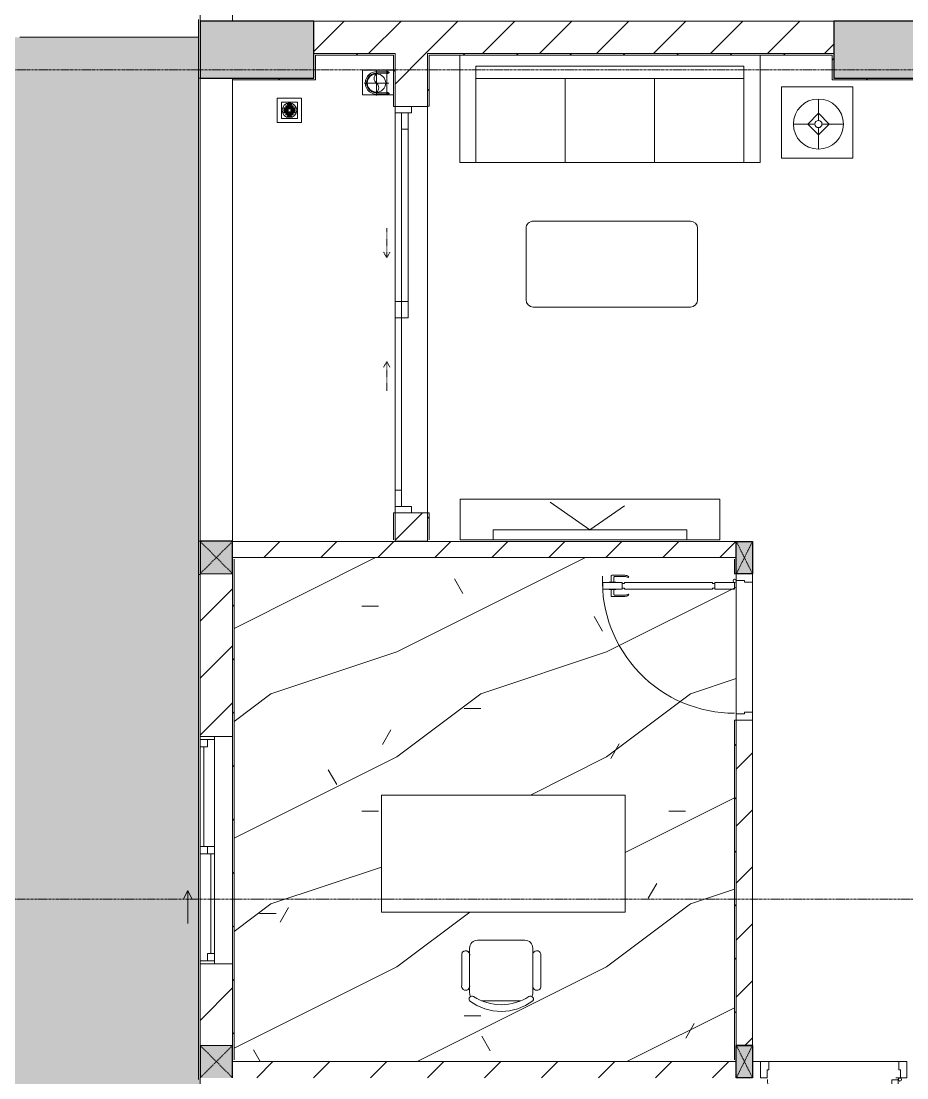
# Model space of a CAD drawing. Header units: millimetres. Extents: x 5121 to 246734, y -48180 to 129206.
# Drawn here: x 32551 to 38003, y 27337 to 33837 of the extents above; entities that cross this region are included whole.
import ezdxf

# ---------------------------------------------------------------- set-up
doc = ezdxf.new("R2010")
doc.units = ezdxf.units.MM
for name, pattern in [('Dash', [6, 3, -3]), ('Grid Line', [22.225, 12.7, -3.175, 3.175, -3.175]), ('IMPORT-CENTER _3_', [10.16, 6.35, -1.27, 1.27, -1.27])]:
    doc.linetypes.add(name, pattern=pattern)
for name, color, linetype, lineweight in [('0-1', 7, 'Continuous', 5), ('A-DETL-GENF-1', 50, 'Continuous', 9), ('A-DOOR', 31, 'Continuous', 9), ('A-DOOR-1', 253, 'Continuous', 9), ('A-DOOR-2', 50, 'Continuous', 9), ('A-DOOR-FRAM', 31, 'Continuous', 9), ('A-DOOR-HDLN', 31, 'Dash', 9), ('A-FLOR', 192, 'Continuous', 9), ('A-FLOR-1', 50, 'Continuous', 9), ('A-FLOR-PATT', 8, 'Continuous', 9), ('A-FLOR-PATT-1', 9, 'Continuous', 9), ('A-GLAZ', 151, 'Continuous', 9), ('A-WALL', 113, 'Continuous', 9), ('A-WALL-1', 250, 'Continuous', 18), ('A-WALL-2', 50, 'Continuous', 9), ('A-WALL-FNSH-1', 50, 'Continuous', 9), ('A-WALL-PATT-1', 9, 'Continuous', 9), ('A-WALL-PATT-2', 50, 'Continuous', 9), ('A-WALL-PATT-3', 111, 'Continuous', 9), ('G-IMPT', 8, 'Continuous', 9), ('G-IMPT-2', 8, 'IMPORT-CENTER _3_', 9), ('I-FURN', 30, 'Continuous', 9), ('I-FURN-1', 253, 'Continuous', 9), ('M-EQPM', 50, 'Continuous', 9), ('S-COLS', 52, 'Continuous', 9), ('S-COLS-1', 7, 'Continuous', 5), ('S-COLS-2', 10, 'Continuous', 25), ('S-COLS-3', 50, 'Continuous', 9), ('S-COLS-4', 253, 'Continuous', 9), ('S-COLS-5', 52, 'Continuous', 25), ('S-COLS-6', 52, 'Dash', 9), ('S-COLS-HDLN', 52, 'Dash', 9), ('S-COLS-HDLN-1', 50, 'Dash', 9), ('S-GRID-1', 1, 'Grid Line', 9)]:
    doc.layers.add(name, color=color, linetype=linetype, lineweight=lineweight)
pattern_1 = [(45, (0, 0), (-175.3625, 175.3625), [])]
pattern_2 = [(45, (0, 0), (-164.4023, 164.4023), [])]

# ---------------------------------------------------------------- blocks, each defined once
blk = doc.blocks.new('NCV_TKTC_KET CAU_rvt-1-TKCS_MB TỔNG THỂ TẦNG 1')
at = {"layer": 'S-COLS-1'}
for points in [[(34352.6, 33486.9), (34352.6, 33836.9), (33652.6, 33835.3), (33652.6, 33486.9), (34132.1, 33486.9)], [(38852.6, 33486.9), (38852.6, 33836.9), (37552.6, 33835.3), (37552.6, 33486.9), (38052.6, 33486.9)]]:
    blk.add_hatch(color=256, dxfattribs=at).paths.add_polyline_path(points)
at = {"layer": 'S-COLS-2'}
for p, q in [((33652.6, 33836.9), (33652.6, 33486.9)), ((34352.6, 33836.9), (33652.6, 33836.9)), ((34352.6, 33486.9), (34352.6, 33836.9)), ((37552.6, 33836.9), (37552.6, 33486.9)), ((38852.6, 33836.9), (37552.6, 33836.9)), ((33652.6, 33486.9), (34352.6, 33486.9)), ((37552.6, 33486.9), (38852.6, 33486.9))]:
    blk.add_line(p, q, dxfattribs=at)
blk = doc.blocks.new('DOOR_CW_01 CANH MO-PANEL KINH - DIW_01-900x2200-CỬA GỖ VÂN LAMINATE-553375-TKCS_MB TỔNG THỂ TẦNG 1')
at = {"layer": 'A-DETL-GENF-1'}
for p, q in [((-397, -182), (-397, -62)), ((-397, -62), (-357, -62)), ((-357, -62), (-357, -182)), ((-357, -182), (-397, -182)), ((-391, -196), (-391, -182)), ((-391, -182), (-363, -182)), ((-363, -182), (-363, -196)), ((-397, -196), (-391, -196)), ((-397, -738), (-397, -196)), ((-357, -196), (-363, -196)), ((-357, -196), (-357, -738)), ((-433.9, -711.2), (-427.3, -715.8)), ((-320.1, -711.2), (-326.7, -715.8)), ((-442, -737), (-442, -816.5)), ((-434, -799.5), (-434, -737)), ((-397, -738), (-391, -738)), ((-357, -752), (-397, -752)), ((-397, -752), (-397, -872)), ((-391, -752), (-391, -738)), ((-363, -752), (-391, -752)), ((-357, -738), (-363, -738)), ((-363, -738), (-363, -752)), ((-357, -872), (-357, -752)), ((-320, -799.5), (-320, -737)), ((-312, -737), (-312, -816.5)), ((-399, -820.5), (-438, -820.5)), ((-399, -803.5), (-430, -803.5)), ((-399, -792.2), (-399, -831.8)), ((-397, -792.2), (-399, -792.2)), ((-399, -831.8), (-397, -831.8)), ((-397, -792.2), (-397, -831.8)), ((-357, -792.2), (-357, -831.8)), ((-357, -792.2), (-355, -792.2)), ((-355, -831.8), (-357, -831.8)), ((-355, -792.2), (-355, -831.8)), ((-355, -803.5), (-324, -803.5)), ((-355, -820.5), (-316, -820.5)), ((-397, -872), (-357, -872))]:
    blk.add_line(p, q, dxfattribs=at)
blk.add_circle((-407, -60), 10, dxfattribs=at)
for centre, radius, start, end in [((-407, -60), 814, 268, 0), ((-397, -737), 45, 145, 180), ((-357, -737), 45, 360, 35), ((-397, -737), 37, 145, 180), ((-357, -737), 37, 0, 35), ((-438, -816.5), 4, 180, 270), ((-430, -799.5), 4, 180, 270), ((-324, -799.5), 4, 270, 0), ((-316, -816.5), 4, 270, 0)]:
    blk.add_arc(centre, radius, start, end, dxfattribs=at)
at = {"layer": 'A-DOOR-2'}
for p, q in [((-450, -50), (-450, 50)), ((-450, 50), (-400, 50)), ((-400, 50), (-400, 0)), ((400, 0), (400, 50)), ((400, 50), (450, 50)), ((450, 50), (450, -50)), ((-410, -50), (-450, -50)), ((-410, 0), (-410, -50)), ((-400, 0), (-410, 0)), ((-407, -50), (-382, -50)), ((410, 0), (400, 0)), ((410, -50), (410, 0)), ((450, -50), (410, -50))]:
    blk.add_line(p, q, dxfattribs=at)
blk = doc.blocks.new('BAN LV A - BAN LV A_dwg_ban hoc2-348006-TKCS_MB TỔNG THỂ TẦNG 1')
at = {"layer": 'I-FURN'}
for p, q in [((145.8, 437.4), (-145.8, 437.4)), ((-243, 354.4), (-243, 162)), ((-194.4, 388.8), (-194.4, 113.4)), ((194.4, 113.4), (194.4, 388.8)), ((194.4, 351.4), (194.4, 150.8)), ((243.7, 162), (243.7, 354.4)), ((-120.5, 64.8), (120.5, 64.8))]:
    blk.add_line(p, q, dxfattribs=at)
at = {"layer": 'I-FURN', "flags": 128}
blk.add_lwpolyline([(-737.8, 610.5), (-737.8, 1330.5), (-154.9, 1330.5), (762.2, 1330.5), (762.2, 610.5)], close=True, dxfattribs=at)
at = {"layer": 'I-FURN'}
for centre, radius, start, end in [((-145.8, 388.8), 48.6, 90, 180), ((145.8, 388.8), 48.6, 360, 90), ((-218.7, 347.3), 25.3, 343.7398, 163.7398), ((219.4, 347.3), 25.3, 16.2602, 170.70537), ((-218.7, 154.9), 25.3, 163.7398, 16.2602), ((219.4, 154.9), 25.3, 189.29463, 16.2602), ((-180.2, 75.4), 17.8, 57.97259, 216.69006), ((-145.8, 113.4), 48.6, 180, 207.58444), ((0, 359.3), 318.2, 237.57575, 302.42425), ((180.2, 75.4), 17.8, 323.30994, 122.02741), ((145.8, 113.4), 48.6, 332.41556, 0), ((0, 324), 324, 233.1301, 306.8699)]:
    blk.add_arc(centre, radius, start, end, dxfattribs=at)
blk = doc.blocks.new('BAN LV A - BAN LV A_dwg-348005-TKCS_MB TỔNG THỂ TẦNG 1')
at = {"extrusion": (0, 0, -1), "zscale": -1, "rotation": 180}
blk.add_blockref('BAN LV A - BAN LV A_dwg_ban hoc2-348006-TKCS_MB TỔNG THỂ TẦNG 1', (-729, 1383.7), dxfattribs=at)
blk = doc.blocks.new('BAN LV A - BAN LV A-401069-TKCS_MB TỔNG THỂ TẦNG 1')
at = {"layer": 'I-FURN-1'}
for p, q in [((-8.8, -53.2), (1491.2, -53.2)), ((-8.8, -773.2), (-8.8, -53.2)), ((1491.2, -53.2), (1491.2, -773.2)), ((1491.2, -773.2), (-8.8, -773.2)), ((583.2, -946.3), (874.8, -946.3)), ((486, -1221.7), (486, -1029.3)), ((534.6, -1029.3), (534.6, -994.9)), ((923.4, -994.9), (923.4, -1032.3)), ((972.7, -1029.3), (972.7, -1221.7)), ((923.4, -1232.9), (923.4, -1270.3)), ((534.6, -1270.3), (534.6, -1235.9))]:
    blk.add_line(p, q, dxfattribs=at)
for centre, radius, start, end in [((583.2, -994.9), 48.6, 90, 180), ((874.8, -994.9), 48.6, 0, 90), ((510.3, -1036.4), 25.3, 16.2602, 163.7398), ((948.4, -1036.4), 25.3, 16.2602, 170.70537), ((510.3, -1228.8), 25.3, 163.7398, 343.7398), ((948.4, -1228.8), 25.3, 189.29463, 16.2602), ((548.9, -1308.3), 17.8, 119.40397, 216.69006), ((583.2, -1270.3), 48.6, 180, 207.58444), ((874.8, -1270.3), 48.6, 332.41556, 0), ((909.2, -1308.3), 17.8, 323.30994, 60.59603), ((729, -1059.7), 324, 233.1301, 306.8699)]:
    blk.add_arc(centre, radius, start, end, dxfattribs=at)
at = {"extrusion": (0, 0, -1), "zscale": -1, "rotation": 180}
blk.add_blockref('BAN LV A - BAN LV A_dwg-348005-TKCS_MB TỔNG THỂ TẦNG 1', (0, 0), dxfattribs=at)
blk = doc.blocks.new('G1_SOF - BO TRU - 100x200-V75-TKCS_MB TỔNG THỂ TẦNG 1')
at = {"layer": 'S-COLS-3'}
blk.add_hatch(color=256, dxfattribs=at).paths.add_polyline_path([(-50, 0), (-49.6, -100), (50, -100), (50, 100), (-50, 98.4), (-50, 47)])
at = {"layer": 'S-COLS-2'}
for p, q in [((-50, 100), (50, 100)), ((-50, -100), (-50, 100)), ((50, 100), (50, -100)), ((50, -100), (-50, -100))]:
    blk.add_line(p, q, dxfattribs=at)
at = {"layer": 'S-COLS-HDLN-1'}
for p, q in [((50, -100), (-50, 100)), ((-50, -100), (50, 100))]:
    blk.add_line(p, q, dxfattribs=at)
blk = doc.blocks.new('DOOR_CW_01 CANH MO-PANEL KINH - DIG_01-900x2200-CỬA NHÔM KÍNH-400868-TKCS_MB TỔNG THỂ TẦNG 1')
at = {"layer": 'A-DETL-GENF-1'}
for p, q in [((-397, 872), (-357, 872)), ((-397, 752), (-397, 872)), ((-357, 872), (-357, 752)), ((-442, 737), (-442, 816.5)), ((-399, 820.5), (-438, 820.5)), ((-434, 799.5), (-434, 737)), ((-399, 803.5), (-430, 803.5)), ((-399, 831.8), (-397, 831.8)), ((-399, 792.2), (-399, 831.8)), ((-397, 792.2), (-399, 792.2)), ((-397, 792.2), (-397, 831.8)), ((-357, 792.2), (-357, 831.8)), ((-355, 831.8), (-357, 831.8)), ((-357, 792.2), (-355, 792.2)), ((-355, 792.2), (-355, 831.8)), ((-355, 820.5), (-316, 820.5)), ((-355, 803.5), (-324, 803.5)), ((-320, 799.5), (-320, 737)), ((-312, 737), (-312, 816.5)), ((-433.9, 711.2), (-427.3, 715.8)), ((-357, 752), (-397, 752)), ((-397, 738), (-391, 738)), ((-397, 738), (-397, 196)), ((-363, 752), (-391, 752)), ((-391, 752), (-391, 738)), ((-363, 738), (-363, 752)), ((-357, 738), (-363, 738)), ((-357, 196), (-357, 738)), ((-320.1, 711.2), (-326.7, 715.8)), ((-397, 196), (-391, 196)), ((-391, 196), (-391, 182)), ((-357, 196), (-363, 196)), ((-363, 182), (-363, 196)), ((-357, 182), (-397, 182)), ((-397, 182), (-397, 62)), ((-391, 182), (-363, 182)), ((-357, 62), (-357, 182)), ((-397, 62), (-357, 62))]:
    blk.add_line(p, q, dxfattribs=at)
blk.add_circle((-407, 60), 10, dxfattribs=at)
for centre, radius, start, end in [((-407, 60), 814, 360, 92), ((-438, 816.5), 4, 90, 180), ((-430, 799.5), 4, 90, 180), ((-324, 799.5), 4, 360, 90), ((-316, 816.5), 4, 0, 90), ((-397, 737), 45, 180, 215), ((-397, 737), 37, 180, 215), ((-357, 737), 37, 325, 0), ((-357, 737), 45, 325, 0)]:
    blk.add_arc(centre, radius, start, end, dxfattribs=at)
at = {"layer": 'A-DOOR-2'}
for p, q in [((-410, 50), (-450, 50)), ((-450, 50), (-450, -50)), ((-410, 0), (-410, 50)), ((-400, 0), (-410, 0)), ((-407, 50), (-382, 50)), ((-400, -50), (-400, 0)), ((410, 0), (400, 0)), ((400, 0), (400, -50)), ((450, 50), (410, 50)), ((410, 50), (410, 0)), ((450, -50), (450, 50)), ((-450, -50), (-400, -50)), ((400, -50), (450, -50))]:
    blk.add_line(p, q, dxfattribs=at)
blk = doc.blocks.new('LOBBY_SOFA_1 - LOBBY_SOFA_1-851489-TKCS_MB TỔNG THỂ TẦNG 1')
at = {"layer": 'I-FURN'}
for p, q in [((-2172.3, 1064.5), (-2172.3, 1504.5)), ((-2128.3, 1548.5), (-1160.3, 1548.5)), ((-1116.3, 1504.5), (-1116.3, 1064.5)), ((-1160.3, 1020.5), (-2128.3, 1020.5)), ((-2556, 660), (-708, 660)), ((-2556, 0), (-2556, 660)), ((-2457, 66), (-2457, 660)), ((-1907, 143), (-1907, 660)), ((-1357, 143), (-1357, 660)), ((-807, 660), (-807, 66)), ((-708, 660), (-708, 0)), ((-2688.2, 633.5), (-3128.2, 633.5)), ((-3128.2, 633.5), (-3128.2, 193.5)), ((-2688.2, 193.5), (-2688.2, 633.5)), ((-2915.4, 445), (-2915.4, 577)), ((-2981.4, 423), (-2915.4, 489)), ((-2915.4, 489), (-2849.4, 423)), ((-2937.4, 423), (-3069.4, 423)), ((-2915.4, 357), (-2981.4, 423)), ((-2849.4, 423), (-2915.4, 357)), ((-2915.4, 269), (-2915.4, 401)), ((-2893.4, 423), (-2761.4, 423)), ((-3128.2, 193.5), (-2688.2, 193.5)), ((-807, 143), (-2457, 143)), ((-807, 66), (-2457, 66))]:
    blk.add_line(p, q, dxfattribs=at)
for radius in [154, 22]:
    blk.add_circle((-2915.4, 423), radius, dxfattribs=at)
for centre, start, end in [((-2128.3, 1504.5), 90, 180), ((-1160.3, 1504.5), 0, 90), ((-2128.3, 1064.5), 180, 270), ((-1160.3, 1064.5), 270, 0)]:
    blk.add_arc(centre, 44, start, end, dxfattribs=at)
at = {"layer": 'I-FURN-1'}
for p, q in [((-2172.3, 1064.5), (-2172.3, 1504.5)), ((-2128.3, 1548.5), (-1160.3, 1548.5)), ((-1116.3, 1504.5), (-1116.3, 1064.5)), ((-1160.3, 1020.5), (-2128.3, 1020.5)), ((-2556, 660), (-708, 660)), ((-2556, 0), (-2556, 660)), ((-708, 660), (-708, 0)), ((-3128.2, 633.5), (-2688.2, 633.5)), ((-3128.2, 193.5), (-3128.2, 633.5)), ((-2688.2, 633.5), (-2688.2, 193.5)), ((-2688.2, 193.5), (-3128.2, 193.5))]:
    blk.add_line(p, q, dxfattribs=at)
for centre, start, end in [((-2128.3, 1504.5), 90, 180), ((-1160.3, 1504.5), 0, 90), ((-2128.3, 1064.5), 180, 270), ((-1160.3, 1064.5), 270, 0)]:
    blk.add_arc(centre, 44, start, end, dxfattribs=at)
blk = doc.blocks.new('RES_BAN AN - RES_BAN AN-V110-TKCS_MB TỔNG THỂ TẦNG 1')
at = {"layer": 'I-FURN-1'}
for p, q in [((0, 250), (1600, 250)), ((0, 0), (0, 250)), ((1600, 250), (1600, 0)), ((1600, 0), (0, 0))]:
    blk.add_line(p, q, dxfattribs=at)
blk = doc.blocks.new('KE TIVI-2 - KE TIVI-2-V111-TKCS_MB TỔNG THỂ TẦNG 1')
at = {"layer": 'I-FURN-1'}
for p, q in [((0, 60), (-245.7, 232.1)), ((213, 209.1), (0, 60)), ((-595.6, 60), (595.6, 60)), ((-595.6, 0), (-595.6, 60)), ((595.6, 0), (-595.6, 0)), ((595.6, 60), (595.6, 0))]:
    blk.add_line(p, q, dxfattribs=at)
blk = doc.blocks.new('NCV_TKTC_TANG 1_rvt-1-TKCS_MB TỔNG THỂ TẦNG 1')
at = {"layer": 'A-FLOR-PATT-1'}
h = blk.add_hatch(dxfattribs=at)
h.set_pattern_fill('FP_5', color=256, style=0, pattern_type=2)
h.set_pattern_definition([(0, (0, 0), (2519.68, 629.92), [103.937, -1785.823, 103.937, -1785.823, -10078.72]), (0, (0, 0), (2519.68, 629.92), [-3779.52, 103.937, -3675.583, 103.937, -1785.823, -4409.44]), (0, (0, 0), (2519.68, 629.92), [-9448.8, 103.937, -1155.903, 103.937, -3045.663]), (120, (944.9, 314.96), (-1805.367, 1867.147), [103.94, -1785.82, 103.94, -11864.54]), (120, (944.9, 314.96), (-1805.367, 1867.147), [-1993.697, -1785.823, 103.937, -3675.583, -6299.2]), (120, (944.9, 314.96), (-1805.367, 1867.147), [-7559.04, 103.937, -1785.823, 103.937, -4305.503]), (120, (944.9, 314.96), (-1805.367, 1867.147), [-9552.74, -1155.9, 103.94, -3045.66]), (240, (1259.84, 1574.8), (-714.313, -2497.067), [103.94, -1785.82, 103.94, -11864.54]), (240, (1259.84, 1574.8), (-714.313, -2497.067), [-1993.697, -1785.823, 103.937, -3675.583, -6299.2]), (240, (1259.84, 1574.8), (-714.313, -2497.067), [-7559.04, 103.937, -1785.823, 103.937, -4305.503]), (240, (1259.84, 1574.8), (-714.313, -2497.067), [-9552.74, -1155.9, 103.94, -3045.66])])
h.paths.add_polyline_path([(33862.6, 27436.9), (36952.6, 27436.9), (36952.6, 27446.9), (36942.6, 27446.9), (36942.6, 29536.5), (36952.6, 29536.5), (36952.6, 30436.5), (36942.6, 30436.5), (36942.6, 30526.9), (36952.6, 30526.9), (36952.6, 30536.9), (33862.6, 30536.9), (33862.6, 27446.9), (33852.6, 27446.9), (33852.6, 27436.9)])
h.paths.add_polyline_path([(35535.7, 27747.4), (35476.2, 27747.4), (35417.7, 27758.2), (35362.2, 27779.6), (35311.5, 27810.8), (35313.6, 27834.3), (35317.1, 27836.9), (35311.5, 27859.4), (35308.9, 27887.8), (35299.4, 27878.7), (35286.7, 27875.6), (35274.1, 27879.3), (35267.3, 27887.8), (35262.9, 27908), (35262.9, 28100.4), (35280.8, 28117.8), (35293.7, 28117.8), (35304.9, 28111.4), (35311.5, 28106.3), (35313.2, 28147.4), (35318.1, 28159.1), (35335.8, 28176.9), (35360.1, 28183.4), (35664.3, 28181.7), (35676, 28176.9), (35693.8, 28159.1), (35700.3, 28134.8), (35702.1, 28103.3), (35709.5, 28113.1), (35720.7, 28118.2), (35735.4, 28116.3), (35739.9, 28113.1), (35749.6, 28097), (35748.9, 27896.8), (35739.6, 27880), (35727.8, 27875.7), (35715.4, 27877.6), (35705.4, 27885.3), (35700.3, 27895.4), (35697.2, 27846.6), (35694.8, 27836.9), (35701, 27831), (35698.3, 27809.5), (35649.7, 27779.6), (35594.2, 27758.2)])
h.paths.add_polyline_path([(35360.1, 28356.5), (34768.1, 28356.5), (34768.1, 29076.5), (36268.1, 29076.5), (36268.1, 28356.5), (35461.5, 28356.5)])
h = blk.add_hatch(dxfattribs=at)
h.set_pattern_fill('FP_4', color=256, style=0, pattern_type=2)
h.set_pattern_definition([(216.87, (516.46, 1291.15), (3873.4454, 2582.3069), [645.575, -5810.175]), (206.565, (1291.15, 903.8), (-1291.1515, -1291.149), [1443.55, -1443.55]), (198.435, (1291.15, 258.23), (-2582.2983, -1291.1527), [816.596, -3266.38])])
h.paths.add_polyline_path([(33862.6, 27436.9), (36952.6, 27436.9), (36952.6, 27446.9), (36942.6, 27446.9), (36942.6, 29536.5), (36952.6, 29536.5), (36952.6, 30436.5), (36942.6, 30436.5), (36942.6, 30526.9), (36952.6, 30526.9), (36952.6, 30536.9), (33862.6, 30536.9), (33862.6, 27446.9), (33852.6, 27446.9), (33852.6, 27436.9)])
h.paths.add_polyline_path([(35535.7, 27747.4), (35476.2, 27747.4), (35417.7, 27758.2), (35362.2, 27779.6), (35311.5, 27810.8), (35313.6, 27834.3), (35317.1, 27836.9), (35311.5, 27859.4), (35308.9, 27887.8), (35299.4, 27878.7), (35286.7, 27875.6), (35274.1, 27879.3), (35267.3, 27887.8), (35262.9, 27908), (35262.9, 28100.4), (35280.8, 28117.8), (35293.7, 28117.8), (35304.9, 28111.4), (35311.5, 28106.3), (35313.2, 28147.4), (35318.1, 28159.1), (35335.8, 28176.9), (35360.1, 28183.4), (35664.3, 28181.7), (35676, 28176.9), (35693.8, 28159.1), (35700.3, 28134.8), (35702.1, 28103.3), (35709.5, 28113.1), (35720.7, 28118.2), (35735.4, 28116.3), (35739.9, 28113.1), (35749.6, 28097), (35748.9, 27896.8), (35739.6, 27880), (35727.8, 27875.7), (35715.4, 27877.6), (35705.4, 27885.3), (35700.3, 27895.4), (35697.2, 27846.6), (35694.8, 27836.9), (35701, 27831), (35698.3, 27809.5), (35649.7, 27779.6), (35594.2, 27758.2)])
h.paths.add_polyline_path([(35360.1, 28356.5), (34768.1, 28356.5), (34768.1, 29076.5), (36268.1, 29076.5), (36268.1, 28356.5), (35461.5, 28356.5)])
at = {"layer": 'A-WALL-PATT-1'}
h = blk.add_hatch(dxfattribs=at)
h.set_pattern_fill('FP_2', color=256, style=0, pattern_type=2)
h.set_pattern_definition(pattern_1)
h.paths.add_polyline_path([(34916.8, 30536.9), (36952.6, 30537.4), (36952.6, 30636.9), (33852.6, 30636.9), (33852.6, 30536.9), (34754, 30536.9)])
h = blk.add_hatch(dxfattribs=at)
h.set_pattern_fill('FP_2', color=256, style=0, pattern_type=2)
h.set_pattern_definition(pattern_1)
h.paths.add_polyline_path([(37052.6, 27537.4), (37052.6, 29536.5), (36952.6, 29536.5), (36952.6, 27537.4), (36957.1, 27537.4)])
h = blk.add_hatch(dxfattribs=at)
h.set_pattern_fill('FP_2', color=256, style=0, pattern_type=2)
h.set_pattern_definition(pattern_1)
h.paths.add_polyline_path([(36952.6, 27336.9), (36952.6, 27436.9), (33852.6, 27436.9), (33852.6, 27336.9), (35988.7, 27336.9)])
at = {"layer": 'A-WALL-PATT-2'}
h = blk.add_hatch(dxfattribs=at)
h.set_pattern_fill('FP_10', color=256, style=0, pattern_type=2)
h.set_pattern_definition(pattern_2)
h.paths.add_polyline_path([(34362.6, 33626.9), (34842.6, 33626.9), (34842.6, 33636.9), (34352.6, 33636.9), (34352.6, 33626.9)])
h = blk.add_hatch(dxfattribs=at)
h.set_pattern_fill('FP_10', color=256, style=0, pattern_type=2)
h.set_pattern_definition(pattern_2)
h.paths.add_polyline_path([(34852.6, 30646.9), (34852.6, 30812.4), (34842.6, 30811.9), (34842.6, 30646.9)])
h.paths.add_polyline_path([(34852.6, 33312.4), (34852.6, 33636.9), (34842.6, 33636.9), (34842.6, 33312.4)])
h = blk.add_hatch(dxfattribs=at)
h.set_pattern_fill('FP_10', color=256, style=0, pattern_type=2)
h.set_pattern_definition(pattern_2)
h.paths.add_polyline_path([(37542.6, 33626.9), (37552.6, 33626.9), (37552.6, 33636.9), (35052.6, 33636.9), (35052.6, 33626.9), (37223.4, 33626.9)])
h = blk.add_hatch(dxfattribs=at)
h.set_pattern_fill('FP_10', color=256, style=0, pattern_type=2)
h.set_pattern_definition(pattern_2)
h.paths.add_polyline_path([(35062.6, 30646.9), (35062.6, 30813.1), (35052.6, 30811.9), (35052.6, 30646.9)])
h.paths.add_polyline_path([(35052.6, 33313.1), (35062.6, 33313.1), (35059.2, 33626.9), (35052.6, 33626.9), (35052.6, 33583.6)])
h = blk.add_hatch(dxfattribs=at)
h.set_pattern_fill('FP_10', color=256, style=0, pattern_type=2)
h.set_pattern_definition(pattern_2)
h.paths.add_polyline_path([(37552.6, 33476.9), (37552.6, 33626.9), (37542.6, 33626.9), (37542.6, 33476.9), (37550.8, 33476.9)])
h = blk.add_hatch(dxfattribs=at)
h.set_pattern_fill('FP_10', color=256, style=0, pattern_type=2)
h.set_pattern_definition(pattern_2)
h.paths.add_polyline_path([(33852.6, 33476.9), (34362.6, 33476.9), (34362.6, 33486.9), (33852.6, 33486.9)])
h = blk.add_hatch(dxfattribs=at)
h.set_pattern_fill('FP_10', color=256, style=0, pattern_type=2)
h.set_pattern_definition(pattern_2)
h.paths.add_polyline_path([(38849.8, 33476.9), (38862.6, 33477.4), (38862.6, 33486.9), (37552.6, 33486.9), (37554.3, 33476.9), (38730.7, 33476.9)])
h = blk.add_hatch(dxfattribs=at)
h.set_pattern_fill('FP_10', color=256, style=0, pattern_type=2)
h.set_pattern_definition(pattern_2)
h.paths.add_polyline_path([(33852.6, 27446.9), (33862.6, 27446.9), (33862.6, 30536.9), (33852.6, 30536.9), (33852.6, 27487)])
h = blk.add_hatch(dxfattribs=at)
h.set_pattern_fill('FP_10', color=256, style=0, pattern_type=2)
h.set_pattern_definition(pattern_2)
h.paths.add_polyline_path([(36942.6, 27446.9), (36952.6, 27446.9), (36952.6, 29536.5), (36942.6, 29536.5), (36942.6, 27536.9)])
h.paths.add_polyline_path([(36942.6, 30436.5), (36952.6, 30436.9), (36952.6, 30526.9), (36942.6, 30525.9), (36942.6, 30436.9)])
at = {"layer": 'A-FLOR-1'}
for p, q in [((35052.6, 33312.4), (35052.6, 30813.1)), ((35052.6, 30813.1), (35052.6, 33312.4)), ((34852.6, 33272.4), (34852.6, 32112.4)), ((34952.6, 30813.1), (35052.6, 30813.1)), ((36952.6, 29576.5), (36952.6, 30396.5)), ((37052.6, 30386.5), (37052.6, 29586.5)), ((37152.6, 27436.9), (37952.6, 27436.9))]:
    blk.add_line(p, q, dxfattribs=at)
at = {"layer": 'A-WALL-1'}
for p, q in [((34842.6, 33636.9), (34352.6, 33636.9)), ((34352.6, 33636.9), (34352.6, 33626.9)), ((34352.6, 33626.9), (34352.6, 33486.9)), ((34362.6, 33626.9), (34842.6, 33626.9)), ((34362.6, 33486.9), (34362.6, 33626.9)), ((34852.6, 33636.9), (34842.6, 33636.9)), ((34842.6, 33626.9), (34842.6, 33312.4)), ((34852.6, 33312.4), (34852.6, 33636.9)), ((37552.6, 33636.9), (35052.6, 33636.9)), ((35052.6, 33636.9), (35052.6, 33626.9)), ((35052.6, 33626.9), (35052.6, 33313.1)), ((35062.6, 33626.9), (37542.6, 33626.9)), ((35062.6, 33313.1), (35062.6, 33626.9)), ((37542.6, 33626.9), (37542.6, 33476.9)), ((37552.6, 33626.9), (37552.6, 33636.9)), ((37552.6, 33486.9), (37552.6, 33626.9)), ((34352.6, 33486.9), (33852.6, 33486.9)), ((33852.6, 33486.9), (33852.6, 33476.9)), ((33852.6, 33476.9), (34362.6, 33476.9)), ((34362.6, 33476.9), (34362.6, 33486.9)), ((37542.6, 33476.9), (37552.6, 33476.9)), ((38852.6, 33486.9), (37552.6, 33486.9)), ((37552.6, 33476.9), (38862.6, 33476.9)), ((34842.6, 33312.4), (34852.6, 33312.4)), ((35052.6, 33313.1), (35062.6, 33313.1)), ((34852.6, 30812.4), (34842.6, 30812.4)), ((34842.6, 30812.4), (34842.6, 30646.9)), ((34852.6, 30646.9), (34852.6, 30812.4)), ((35062.6, 30813.1), (35052.6, 30813.1)), ((35052.6, 30813.1), (35052.6, 30646.9)), ((35062.6, 30646.9), (35062.6, 30813.1)), ((36952.6, 30636.9), (33852.6, 30636.9)), ((33852.6, 30636.9), (33852.6, 30536.9)), ((33852.6, 30536.9), (36952.6, 30536.9)), ((33862.6, 30536.9), (33852.6, 30536.9)), ((33852.6, 30536.9), (33852.6, 29437.4)), ((33862.6, 27446.9), (33862.6, 30526.9)), ((36942.6, 30526.9), (36942.6, 30436.5)), ((36942.6, 30436.5), (36952.6, 30436.5)), ((36942.6, 29536.5), (36942.6, 27446.9)), ((36952.6, 29536.5), (36942.6, 29536.5)), ((33852.6, 28037.4), (33852.6, 27446.9)), ((36952.6, 27537.4), (37052.6, 27537.4)), ((36952.6, 27436.9), (33852.6, 27436.9)), ((33852.6, 27436.9), (33852.6, 27336.9)), ((37062.6, 27436.9), (37052.6, 27436.9))]:
    blk.add_line(p, q, dxfattribs=at)
at = {"layer": 'A-WALL-2'}
for p, q in [((36952.6, 29576.5), (36952.6, 30396.5)), ((37052.6, 30386.5), (37052.6, 29586.5)), ((36952.6, 29536.5), (36952.6, 27537.4)), ((36952.6, 27537.4), (36952.6, 29536.5)), ((37052.6, 27537.4), (37052.6, 29536.5)), ((37102.6, 27436.9), (37062.6, 27436.9)), ((37152.6, 27436.9), (37952.6, 27436.9))]:
    blk.add_line(p, q, dxfattribs=at)
at = {"layer": 'A-DOOR-1'}
for name, p, rotation in [('DOOR_CW_01 CANH MO-PANEL KINH - DIW_01-900x2200-CỬA GỖ VÂN LAMINATE-553375-TKCS_MB TỔNG THỂ TẦNG 1', (37002.6, 29986.5), 270.0000000000007), ('DOOR_CW_01 CANH MO-PANEL KINH - DIG_01-900x2200-CỬA NHÔM KÍNH-400868-TKCS_MB TỔNG THỂ TẦNG 1', (37552.6, 27386.9), 180)]:
    blk.add_blockref(name, p, dxfattribs=dict(at, rotation=rotation))
at = {"layer": 'I-FURN-1', "rotation": 180}
blk.add_blockref('LOBBY_SOFA_1 - LOBBY_SOFA_1-851489-TKCS_MB TỔNG THỂ TẦNG 1', (34542.6, 33626.9), dxfattribs=at)
at = {"layer": 'I-FURN-1'}
for name, p in [('RES_BAN AN - RES_BAN AN-V110-TKCS_MB TỔNG THỂ TẦNG 1', (35252.2, 30646.9)), ('KE TIVI-2 - KE TIVI-2-V111-TKCS_MB TỔNG THỂ TẦNG 1', (36052.2, 30646.9)), ('BAN LV A - BAN LV A-401069-TKCS_MB TỔNG THỂ TẦNG 1', (34776.9, 29129.7))]:
    blk.add_blockref(name, p, dxfattribs=at)
at = {"layer": 'S-COLS-4'}
for p in [(37002.6, 30536.9), (37002.6, 27436.9)]:
    blk.add_blockref('G1_SOF - BO TRU - 100x200-V75-TKCS_MB TỔNG THỂ TẦNG 1', p, dxfattribs=at)
blk = doc.blocks.new('1_FAMILY RVT - W01-WxH 1400x1400xmm-411185-TKCS_MB TỔNG THỂ TẦNG 1')
at = {"layer": 'A-GLAZ'}
for p, q in [((-700, 103.81), (700, 103.81)), ((-700, -96.19), (-700, 103.81)), ((700, 103.81), (700, -96.19)), ((-700, -7.29), (-680.95, -7.29)), ((-680.95, -7.29), (-22.225, -7.29)), ((-680.95, -96.19), (-680.95, -7.29)), ((-636.5, -51.74), (-680.95, -51.74)), ((-636.5, -96.19), (-636.5, -51.74)), ((-22.225, -7.29), (22.225, -7.29)), ((-22.225, -7.29), (-22.225, -96.19)), ((22.225, -51.74), (-22.225, -51.74)), ((22.225, -7.29), (636.5, -7.29)), ((22.225, -96.19), (22.225, -7.29)), ((22.225, -29.515), (636.5, -29.515)), ((636.5, -7.29), (700, -7.29)), ((636.5, -51.74), (636.5, -7.29)), ((680.95, -51.74), (636.5, -51.74)), ((680.95, -96.19), (680.95, -7.29)), ((700, -96.19), (-700, -96.19)), ((-700, -96.19), (-636.5, -96.19)), ((-636.5, -73.965), (-22.225, -73.965)), ((-636.5, -96.19), (-22.225, -96.19)), ((-22.225, -96.19), (22.225, -96.19)), ((22.225, -96.19), (680.95, -96.19)), ((680.95, -96.19), (700, -96.19)), ((248.4, -172.39), (299.2, -146.99)), ((248.4, -172.39), (299.2, -197.79)), ((248.4, -172.39), (451.6, -172.39))]:
    blk.add_line(p, q, dxfattribs=at)
blk = doc.blocks.new('TKTC_XREF_251221_MB TANG 1 - TKTC_XREF_260130_MB TANG 1_dwg_THU NUOC - THU NUOC-444531-TKCS_MB TẦNG 1-4202120-TKCS_MB TỔNG THỂ TẦNG 1')
at = {"layer": 'M-EQPM'}
for p, q in [((-23.3, 10.8), (40.9, 10.8)), ((40.9, 4.8), (-23.3, 4.8)), ((-11, 23.3), (28.5, 23.3)), ((28.5, 17.3), (-11, 17.3)), ((-1.1, 35.6), (18.5, 35.6)), ((18.5, 29.6), (-1.1, 29.6)), ((-23.3, -13.6), (40.9, -13.6)), ((40.9, -19.6), (-23.3, -19.6)), ((-11, -26.1), (28.5, -26.1)), ((28.5, -32.1), (-11, -32.1)), ((-1.1, -38.5), (18.5, -38.5)), ((18.5, -44.5), (-1.1, -44.5))]:
    blk.add_line(p, q, dxfattribs=at)
at = {"layer": 'M-EQPM', "flags": 128}
for points in [[(83.7, -79.4), (83.7, 70.6), (-66.3, 70.6), (-66.3, -79.4)], [(58.7, -54.4), (58.7, 45.6), (-41.3, 45.6), (-41.3, -54.4)]]:
    blk.add_lwpolyline(points, close=True, dxfattribs=at)
for points in [[(-23.3, -1.2), (0.7, -1.2), (0.7, -7.2), (-23.3, -7.2)], [(40.9, -7.2), (16.7, -7.2), (16.7, -1.2), (40.9, -1.2)]]:
    blk.add_lwpolyline(points, dxfattribs=at)
at = {"layer": 'M-EQPM'}
for centre, radius, start, end in [((8.7, -4.4), 45, 360, 180), ((8.7, -4.4), 45, 360, 180), ((-23.3, 7.8), 3, 90, 270), ((-11, 20.3), 3, 90, 270), ((-1.1, 32.6), 3, 90, 270), ((18.5, 32.6), 3, 270, 90), ((28.5, 20.3), 3, 270, 90), ((40.9, 7.8), 3, 270, 90), ((8.7, -4.4), 45, 180, 360), ((8.7, -4.4), 45, 180, 360), ((-23.3, -4.2), 3, 90, 270), ((-23.3, -16.6), 3, 90, 270), ((-11, -29.1), 3, 90, 270), ((-1.1, -41.5), 3, 90, 270), ((18.5, -41.5), 3, 270, 90), ((28.5, -29.1), 3, 270, 90), ((40.9, -4.2), 3, 270, 90), ((40.9, -16.6), 3, 270, 90)]:
    blk.add_arc(centre, radius, start, end, dxfattribs=at)
blk = doc.blocks.new('TKTC_XREF_251221_MB TANG 1 - TKTC_XREF_260130_MB TANG 1_dwg_CUM U_DN100-V207-TKCS_MB TỔNG THỂ TẦNG 1')
at = {"layer": 'G-IMPT'}
blk.add_hatch(color=256, dxfattribs=at).paths.add_polyline_path([(0, 61), (0, 57), (25.4, 50.7), (36.6, 43.1), (47.8, 30.5), (54.6, 15.8), (55.1, 14.6), (57, 0), (52.8, -20.2), (43.1, -36.6), (30.5, -47.8), (15.8, -54.6), (14.7, -55.1), (0, -58.9), (0, -61), (28.5, -53.7), (40.3, -45.3), (45.3, -40.3), (53.7, -28.5), (59.1, -14.8), (61, 0), (53.7, 28.5), (45.3, 40.3), (32.5, 51.3), (25.1, 55), (14.8, 59.1)])
for p, q in [((-79.1, 66.6), (-79.1, 63.4)), ((-76.6, 66.6), (-76.6, 63.4)), ((-74.6, 66.6), (-74.6, 63.4)), ((-72.7, 69.3), (-72.7, 60.7)), ((-66.9, 67.9), (-71.7, 67.9)), ((-65, 69), (0, 69)), ((-66.9, 62.1), (-71.7, 62.1)), ((-79.1, -63.4), (-79.1, -66.6)), ((-76.6, -63.4), (-76.6, -66.6)), ((-74.6, -63.4), (-74.6, -66.6)), ((-72.7, -60.7), (-72.7, -69.3)), ((-66.9, -62.1), (-71.7, -62.1)), ((-66.9, -67.9), (-71.7, -67.9)), ((-65, -69), (0, -69))]:
    blk.add_line(p, q, dxfattribs=at)
at = {"layer": 'G-IMPT', "flags": 128}
for points in [[(-72.7, 67.6), (-78.1, 67.6), (-78.1, 62.4), (-72.7, 62.4)], [(-71.7, 59.2), (-66.9, 59.2), (-66.9, 70.8), (-71.7, 70.8)], [(-66.9, 70.8), (-66.9, 72.7), (-65, 72.7), (-65, 57.3), (-66.9, 57.3), (-66.9, 59.2)], [(-65, 61), (0, 61), (0, 57)], [(-72.7, -62.4), (-78.1, -62.4), (-78.1, -67.6), (-72.7, -67.6)], [(-71.7, -70.8), (-66.9, -70.8), (-66.9, -59.2), (-71.7, -59.2)], [(-66.9, -59.2), (-66.9, -57.3), (-65, -57.3), (-65, -72.7), (-66.9, -72.7), (-66.9, -70.8)], [(-65, -61), (0, -61), (0, -57)]]:
    blk.add_lwpolyline(points, dxfattribs=at)
at = {"layer": 'G-IMPT'}
for centre, radius, start, end in [((-78.1, 66.6), 0.96, 90, 180), ((-71.1, 69.3), 1.56, 112.61986, 247.38014), ((-67.9, 65), 4.8, 143.1301, 216.8699), ((0, 0), 69, 270, 90), ((-78.1, 63.4), 0.96, 180, 270), ((-71.1, 60.7), 1.56, 112.61986, 247.38014), ((0, 0), 61, 270, 90), ((0, 0), 57, 270, 90), ((-78.1, -63.4), 0.96, 90, 180), ((-71.1, -60.7), 1.56, 112.61986, 247.38014), ((-67.9, -65), 4.8, 143.1301, 216.8699), ((-78.1, -66.6), 0.96, 180, 270), ((-71.1, -69.3), 1.56, 112.61986, 247.38014)]:
    blk.add_arc(centre, radius, start, end, dxfattribs=at)
blk = doc.blocks.new('TKTC_XREF_251221_MB TANG 1 - TKTC_XREF_260130_MB TANG 1_dwg_$cc-V296-TKCS_MB TỔNG THỂ TẦNG 1')
at = {"layer": 'G-IMPT'}
blk.add_circle((0, 0), 0.5, dxfattribs=at)
for centre, radius, start, end in [((0, 0), 0.5, 90, 270), ((0.188, 0.25), 0.313, 126.8699, 233.1301), ((-0.188, -0.25), 0.313, 306.8699, 53.1301)]:
    blk.add_arc(centre, radius, start, end, dxfattribs=at)
at = {"layer": 'G-IMPT-2'}
for p, q in [((0, -0.673), (0, 0.673)), ((-0.673, 0), (0.673, 0))]:
    blk.add_line(p, q, dxfattribs=at)
blk = doc.blocks.new('TKTC_XREF_251221_MB TANG 1 - TKTC_XREF_260130_MB TANG 1_dwg-4202109-TKCS_MB TỔNG THỂ TẦNG 1')
at = {"layer": 'G-IMPT'}
blk.add_line((-169499.1, -374009.7), (-169499.1, -375634.7), dxfattribs=at)
at = {"layer": 'G-IMPT', "flags": 128}
blk.add_lwpolyline([(-168349, -367962.4), (-168498.7, -367962.4), (-168498.7, -367812), (-168349, -367812)], close=True, dxfattribs=at)
blk.add_lwpolyline([(-168309.1, -367811.9), (-168348.9, -367812.2), (-168348.9, -367962.6), (-168309.1, -367962.4)], dxfattribs=at)
for name, p, xscale, yscale, zscale, rotation in [('TKTC_XREF_251221_MB TANG 1 - TKTC_XREF_260130_MB TANG 1_dwg_$cc-V296-TKCS_MB TỔNG THỂ TẦNG 1', (-168413.9, -367890.9), 113.7150000000073, 113.7150000000073, 113.7150000000073, 359.9990086636432), ('TKTC_XREF_251221_MB TANG 1 - TKTC_XREF_260130_MB TANG 1_dwg_CUM U_DN100-V207-TKCS_MB TỔNG THỂ TẦNG 1', (-168413.9, -367890), 0.9975000000000006, 0.9975000000000006, 0.9975000000000006, 180.000991338195)]:
    blk.add_blockref(name, p, dxfattribs=dict(xscale=xscale, yscale=yscale, zscale=zscale, rotation=rotation))
blk.add_blockref('TKTC_XREF_251221_MB TANG 1 - TKTC_XREF_260130_MB TANG 1_dwg_THU NUOC - THU NUOC-444531-TKCS_MB TẦNG 1-4202120-TKCS_MB TỔNG THỂ TẦNG 1', (-168957.9, -368053.7))
blk = doc.blocks.new('TKTC_XREF_251221_MB TANG 1 - TKTC_XREF_251221_MB TANG 1-2038492-TKCS_MB TỔNG THỂ TẦNG 1')
blk.add_blockref('TKTC_XREF_251221_MB TANG 1 - TKTC_XREF_260130_MB TANG 1_dwg-4202109-TKCS_MB TỔNG THỂ TẦNG 1', (169499.1, 384109.7))
blk = doc.blocks.new('G1_SOF - BO TRU - 200x200-3050151-TKCS_MB TỔNG THỂ TẦNG 1')
at = {"layer": 'S-COLS-HDLN'}
for p, q in [((-100, 100), (100, -100)), ((100, 100), (-100, -100))]:
    blk.add_line(p, q, dxfattribs=at)
blk = doc.blocks.new('DEG_02-DEG_03 - DEG_02-2500x2400mm-CỬA ĐI 02 CÁNH TRƯỢT-625766-TKCS_MB TỔNG THỂ TẦNG 1')
at = {"layer": 'A-DOOR'}
for p, q in [((-1110, 100), (-1210, 100)), ((-1210, 100), (-1210, 60)), ((-1110, 60), (-1110, 100)), ((-1110, 100), (-50, 100)), ((50, 100), (-50, 100)), ((-50, 100), (-50, 60)), ((50, 60), (50, 100)), ((-1210, 60), (-1110, 60)), ((-50, 60), (-1110, 60)), ((50, 60), (-50, 60)), ((-50, 60), (-50, 20)), ((-50, 60), (50, 60)), ((-50, 20), (50, 20)), ((50, 20), (50, 60)), ((50, 60), (1110, 60)), ((1110, 20), (50, 20)), ((1210, 60), (1110, 60)), ((1110, 60), (1110, 20)), ((1110, 20), (1210, 20)), ((1210, 20), (1210, 60))]:
    blk.add_line(p, q, dxfattribs=at)
at = {"layer": 'A-DOOR-FRAM'}
for p, q in [((-1210, 100), (-1250, 100)), ((-1250, 100), (-1250, 0)), ((-1210, 0), (-1210, 100)), ((1250, 100), (1210, 100)), ((1210, 100), (1210, 0)), ((1250, 0), (1250, 100)), ((-1250, 0), (-1210, 0)), ((1210, 0), (1250, 0))]:
    blk.add_line(p, q, dxfattribs=at)
at = {"layer": 'A-DOOR-HDLN'}
for p, q in [((-500.4, 151.1), (-320.4, 151.1)), ((-320.4, 151.1), (-355, 171.1)), ((-320.4, 151.1), (-355, 131.1)), ((320.4, 151.1), (355, 171.1)), ((320.4, 151.1), (355, 131.1)), ((500.4, 151.1), (320.4, 151.1))]:
    blk.add_line(p, q, dxfattribs=at)

msp = doc.modelspace()

# ---------------------------------------------------------------- hatches: boundary and pattern name
at = {"layer": 'A-FLOR-PATT'}
h = msp.add_hatch(dxfattribs=at)
h.set_pattern_fill('FP_23', color=256, style=0, pattern_type=2)
h.set_pattern_definition([(0, (236.2, 15.75), (787.4, 787.4), [118.11, -23.622, 31.496, -23.622, -590.55]), (0, (236.2, 15.75), (787.4, 787.4), [-196.85, 118.11, -472.44]), (0, (196.85, 39.4), (787.4, 787.4), [78.74, -59.055, 118.11, -59.055, -472.44]), (0, (196.85, 39.4), (787.4, 787.4), [-314.96, 78.74, -393.7]), (0, (472.44, 354.3), (787.4, 787.4), [98.425, -39.37, 98.425, -551.18]), (0, (78.74, 511.8), (787.4, 787.4), [39.37, -78.74, 39.37, -629.92]), (90, (157.5, 511.8), (-787.4, 787.4), [70.866, -716.534]), (90, (393.7, 39.4), (-787.4, 787.4), [78.74, -708.66]), (90, (590.55, 354.3), (-787.4, 787.4), [78.74, -708.66]), (45, (496.06, 31.5), (0, 787.4002), [78.74, -1034.812]), (135, (291.34, 31.5), (-787.4002, 6e-14), [78.74, -1034.812]), (63.435, (472.44, 35.43), (-0.0007, 787.4), [78.74, -1681.94]), (75.964, (433.07, 39.37), (-0.00383, 787.3999), [78.74, -3167.793]), (75.964, (629.92, 354.33), (-0.00383, 787.3999), [62.992, -3183.541]), (75.964, (173.23, 511.81), (-0.00383, 787.3999), [55.118, -3191.415]), (104.036, (354.33, 39.37), (0.00383, 787.3999), [78.74, -3167.793]), (104.036, (551.18, 354.33), (0.00383, 787.3999), [62.992, -3183.541]), (104.036, (141.73, 511.81), (0.00383, 787.3999), [55.118, -3191.415]), (116.565, (314.96, 35.43), (0.0007, 787.4), [78.74, -1681.939])])
h.paths.add_polyline_path([(33652.6, 17336.9), (33652.6, 17586.9), (33642.6, 17586.9), (33642.6, 17596.9), (33652.6, 17596.9), (33652.6, 19136.9), (33642.6, 19136.9), (33642.6, 25711.9), (33652.6, 25711.9), (33652.6, 27336.9), (33642.6, 27336.9), (33642.6, 33737.4), (31203.5, 33737.4), (31203.5, 18236.9), (31211.1, 18125), (31229.7, 18024), (31256.9, 17932.8), (31292.6, 17846.4), (31341.4, 17758.1), (31399.9, 17675.8), (31480, 17589), (31547.2, 17529.8), (31645.1, 17463.6), (31713, 17426.1), (31806.2, 17387.4), (31903.2, 17359.5), (32002.7, 17342.6), (32103.5, 17336.9), (33642.6, 17336.9)])
h.paths.add_polyline_path([(31203.5, 37137.4), (33642.6, 37137.4), (33642.6, 59936.9), (33652.6, 59936.9), (33652.6, 61561.9), (33642.6, 61561.9), (33642.6, 65035.3), (33652.6, 65035.3), (33652.6, 65040.9), (33642.6, 65040.9), (33642.6, 68136.9), (33652.6, 68136.9), (33652.6, 69762.3), (33642.6, 69762.3), (33642.6, 78236.9), (33652.6, 78236.9), (33654.5, 78246.9), (35742.6, 78243.9), (35742.6, 78236.9), (35752.6, 78236.9), (35752.6, 79046.9), (38162.6, 79046.9), (38162.6, 78246.9), (42252.6, 78246.9), (42252.6, 78636.9), (42552.6, 78636.9), (42552.6, 79236.9), (35988.7, 79234), (35855.3, 79230.6), (35567.1, 79206.6), (35361.5, 79180.4), (35117.1, 79136.6), (34875.3, 79080.5), (34636.6, 79012.2), (34401.7, 78931.9), (34171.2, 78839.8), (33945.6, 78736.2), (33725.5, 78621.2), (33510, 78494.3), (33296.5, 78353), (33092.2, 78202), (32897.2, 78041.7), (32711.6, 77872.5), (32535.6, 77694.7), (32369.5, 77508.9), (32213.4, 77315.4), (32067.7, 77114.8), (31932.5, 76907.4), (31806.3, 76690.2), (31693.9, 76472.3), (31583.6, 76226.6), (31502.6, 76021.4), (31423.8, 75788.4), (31356.8, 75551.8), (31301.8, 75312.4), (31258.9, 75070.6), (31228.2, 74827), (31209.7, 74582.3), (31203.5, 74336.9), (31203.5, 62086.3), (31213.3, 61993), (31234, 61917.3), (31258, 61859.3), (31299, 61792.4), (31349.9, 61732.8), (31409.6, 61681.8), (31476.5, 61640.8), (31549, 61610.8), (31625.3, 61592.5), (31703.5, 61586.3), (32403.5, 61586.3), (32403.5, 40886.3), (31667.3, 40883.5), (31618.1, 40878.5), (31534.5, 40855.8), (31476.5, 40831.8), (31409.6, 40790.8), (31349.9, 40739.9), (31299, 40680.2), (31254.8, 40605.5), (31228, 40540.8), (31209.7, 40464.6), (31203.5, 40386.3), (31203.5, 37741)])
h.paths.add_polyline_path([(54962.6, 78236.9), (54962.6, 78246.9), (62544.5, 78246.9), (62432.4, 78384.4), (62310.9, 78513.5), (62159.2, 78651), (62028.5, 78753.8), (61861.6, 78865.3), (61742.9, 78935.1), (61583.3, 79014.3), (61418.9, 79081.8), (61250.4, 79137.3), (61078.8, 79180.8), (60904.8, 79211.9), (60682.8, 79232.3), (60552.6, 79236.9), (46052.6, 79236.9), (46052.6, 78636.9), (46352.6, 78636.9), (46352.6, 78246.9), (54952.6, 78246.9), (54952.6, 78236.9), (54958.6, 78236.9)])
at = {"layer": 'A-WALL-PATT-3'}
h = msp.add_hatch(dxfattribs=at)
h.set_pattern_fill('FP_1', color=256, style=0, pattern_type=2)
h.set_pattern_definition(pattern_1)
h.paths.add_polyline_path([(34352.6, 33636.9), (37552.6, 33636.9), (37552.6, 33836.9), (34352.6, 33835.3), (34352.6, 33737.4)])
h = msp.add_hatch(dxfattribs=at)
h.set_pattern_fill('FP_1', color=256, style=0, pattern_type=2)
h.set_pattern_definition(pattern_1)
h.paths.add_polyline_path([(35052.6, 30637.5), (35052.6, 30812.4), (34852.6, 30811.9), (34852.6, 30637.5)])
h.paths.add_polyline_path([(35052.6, 33312.4), (35052.6, 33636.9), (34852.6, 33636.9), (34852.6, 33312.4), (34952.6, 33312.4)])
h = msp.add_hatch(dxfattribs=at)
h.set_pattern_fill('FP_1', color=256, style=0, pattern_type=2)
h.set_pattern_definition(pattern_1)
h.paths.add_polyline_path([(33652.6, 27536.9), (33852.6, 27536.9), (33852.6, 28037.4), (33652.6, 28037.4)])
h.paths.add_polyline_path([(33721.3, 29437.4), (33852.6, 29437.4), (33852.6, 30437.4), (33652.6, 30437.4), (33652.6, 29437.4)])
at = {"layer": 'S-COLS-1'}
for points in [[(33852.6, 30437.4), (33852.6, 30637.4), (33652.6, 30637.4), (33652.6, 30437.4)], [(33652.6, 27336.9), (33852.6, 27336.9), (33852.6, 27536.9), (33652.6, 27536.9), (33652.6, 27446.9)]]:
    msp.add_hatch(color=256, dxfattribs=at).paths.add_polyline_path(points)

# ---------------------------------------------------------------- linework, layer by layer
at = {"layer": 'A-FLOR'}
msp.add_line((33642.6, 33737.4), (32542.6, 33737.4), dxfattribs=at)
at = {"layer": 'A-WALL'}
for p, q in [((33852.6, 33836.9), (33852.6, 33886.9)), ((33642.6, 30637.4), (33642.6, 33486.9)), ((33652.6, 33486.9), (33652.6, 30637.4)), ((33852.6, 33476.9), (33852.6, 30637.5)), ((35052.6, 33312.4), (35052.6, 30813.1)), ((34852.6, 32112.4), (34852.6, 33272.4)), ((33652.6, 30637.5), (33852.6, 30637.5)), ((33852.6, 30437.4), (33652.6, 30437.4)), ((33652.6, 27536.9), (33852.6, 27536.9))]:
    msp.add_line(p, q, dxfattribs=at)
at = {"layer": 'A-WALL-1'}
for p, q in [((33652.6, 33836.9), (33652.6, 33886.9)), ((33652.6, 33836.9), (33852.6, 33836.9)), ((37552.6, 33836.9), (34352.6, 33836.9)), ((34352.6, 33836.9), (34352.6, 33636.9)), ((37552.6, 33636.9), (37552.6, 33836.9)), ((34352.6, 33636.9), (34852.6, 33636.9)), ((34852.6, 33636.9), (34852.6, 33312.4)), ((35052.6, 33636.9), (37552.6, 33636.9)), ((35052.6, 33312.4), (35052.6, 33636.9)), ((34952.6, 33312.4), (35052.6, 33312.4)), ((34852.6, 30812.4), (34852.6, 30637.5)), ((35052.6, 30812.4), (34952.6, 30812.4)), ((35052.6, 30637.5), (35052.6, 30812.4)), ((34852.6, 30637.5), (35052.6, 30637.5)), ((33652.6, 29437.4), (33652.6, 30437.4)), ((33852.6, 29437.4), (33852.6, 30437.4)), ((33652.6, 27536.9), (33652.6, 28037.4)), ((33852.6, 27536.9), (33852.6, 28037.4)), ((33652.6, 27536.9), (33652.6, 27536.9)), ((33642.6, 27336.9), (33642.6, 27326.9))]:
    msp.add_line(p, q, dxfattribs=at)
at = {"layer": 'A-WALL-FNSH-1'}
for p, q in [((33642.6, 33846.9), (33642.6, 33486.9)), ((33652.6, 33486.9), (33652.6, 33846.9)), ((33642.6, 33486.9), (33652.6, 33486.9)), ((33642.6, 30637.4), (33642.6, 30432.4)), ((33652.6, 30637.4), (33642.6, 30637.4)), ((33652.6, 30432.4), (33652.6, 30637.4)), ((33642.6, 30432.4), (33642.6, 27336.9)), ((33642.6, 30432.4), (33652.6, 30432.4)), ((33652.6, 27336.9), (33652.6, 27536.9))]:
    msp.add_line(p, q, dxfattribs=at)
at = {"layer": 'S-COLS'}
for p, q in [((33652.6, 30437.4), (33852.6, 30437.4)), ((33852.6, 27536.9), (33652.6, 27536.9))]:
    msp.add_line(p, q, dxfattribs=at)
at = {"layer": 'S-COLS-5'}
for p, q in [((33852.6, 30637.4), (33652.6, 30637.4)), ((33652.6, 30637.4), (33652.6, 30437.4)), ((33852.6, 30437.4), (33852.6, 30637.4)), ((33652.6, 27536.9), (33652.6, 27336.9)), ((33852.6, 27336.9), (33852.6, 27536.9))]:
    msp.add_line(p, q, dxfattribs=at)
at = {"layer": 'S-GRID-1'}
for p, q in [((33652.6, 23210.6), (33652.6, 78232.7)), ((35538.8, 33536.9), (27788.8, 33536.9)), ((125364.8, 33536.9), (35538.8, 33536.9)), ((129301.8, 28436.9), (31601.8, 28436.9))]:
    msp.add_line(p, q, dxfattribs=at)

# ---------------------------------------------------------------- block references
at = {"layer": '0-1'}
for name in ['NCV_TKTC_KET CAU_rvt-1-TKCS_MB TỔNG THỂ TẦNG 1', 'NCV_TKTC_TANG 1_rvt-1-TKCS_MB TỔNG THỂ TẦNG 1']:
    msp.add_blockref(name, (0, 0), dxfattribs=at)
at = {"layer": 'A-DOOR', "rotation": 89.9999999999999}
msp.add_blockref('DEG_02-DEG_03 - DEG_02-2500x2400mm-CỬA ĐI 02 CÁNH TRƯỢT-625766-TKCS_MB TỔNG THỂ TẦNG 1', (34952.6, 32062.4), dxfattribs=at)
at = {"layer": 'A-GLAZ', "rotation": 269.9999999999999}
msp.add_blockref('1_FAMILY RVT - W01-WxH 1400x1400xmm-411185-TKCS_MB TỔNG THỂ TẦNG 1', (33748.8, 28737.4), dxfattribs=at)
at = {"layer": 'M-EQPM'}
msp.add_blockref('TKTC_XREF_251221_MB TANG 1 - TKTC_XREF_251221_MB TANG 1-2038492-TKCS_MB TỔNG THỂ TẦNG 1', (33652.6, 17236.9), dxfattribs=at)
at = {"layer": 'S-COLS-6'}
for p in [(33752.6, 30537.4), (33752.6, 27436.9)]:
    msp.add_blockref('G1_SOF - BO TRU - 200x200-3050151-TKCS_MB TỔNG THỂ TẦNG 1', p, dxfattribs=at)

doc.saveas('drawing.dxf')
